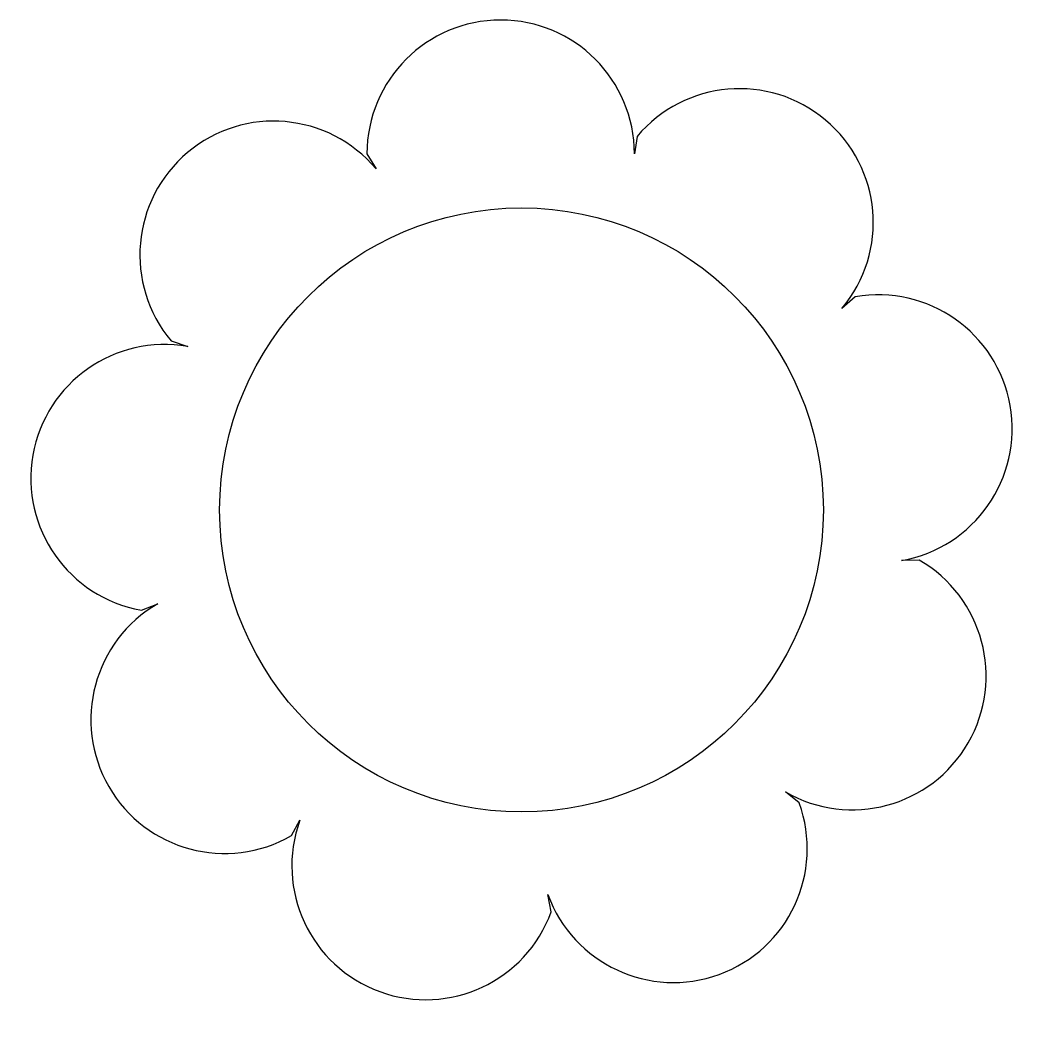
# Model space of a CAD drawing. Header units: centimetres. Extents: x -11.2 to 11.2, y -11.3 to 10.9.
import ezdxf

# ---------------------------------------------------------------- set-up
doc = ezdxf.new("R2010")
doc.units = ezdxf.units.CM
doc.header["$MEASUREMENT"] = 0
doc.layers.add('Camada 1', color=7, linetype='Continuous')

msp = doc.modelspace()

# ---------------------------------------------------------------- linework, layer by layer
at = {"layer": 'Camada 1'}
for points, knots in [([(2.57864, 8.32558), (3.63758, 9.58733), (5.51938, 9.75174), (6.78168, 8.69293), (6.78168, 8.69293), (8.0435, 7.63388), (8.20821, 5.75211), (7.14932, 4.49), (7.14932, 4.49), (7.14932, 4.49), (7.4447, 4.74842), (7.4447, 4.74842), (7.4447, 4.74842), (9.06652, 5.03443), (10.61385, 3.95067), (10.90016, 2.32833), (10.90016, 2.32833), (11.18644, 0.70572), (10.10268, -0.84138), (8.48031, -1.12763), (8.48031, -1.12763), (8.48031, -1.12763), (8.87248, -1.11953), (8.87248, -1.11953), (8.87248, -1.11953), (10.29927, -1.9431), (10.78767, -3.76788), (9.96436, -5.19464), (9.96436, -5.19464), (9.14053, -6.62146), (7.31599, -7.11012), (5.88901, -6.28655), (5.88901, -6.28655), (5.88901, -6.28655), (6.19479, -6.53256), (6.19479, -6.53256), (6.19479, -6.53256), (6.75796, -8.08043), (5.95971, -9.79244), (4.41139, -10.35587), (4.41139, -10.35587), (2.86347, -10.91954), (1.15149, -10.12103), (0.588, -8.5729), (0.588, -8.5729), (0.588, -8.5729), (0.66401, -8.95771), (0.66401, -8.95771), (0.66401, -8.95771), (0.10037, -10.50558), (-1.61167, -11.30382), (-3.15977, -10.74042), (-3.15977, -10.74042), (-4.70787, -10.17702), (-5.50615, -8.46498), (-4.94272, -6.91682), (-4.94272, -6.91682), (-4.94272, -6.91682), (-5.13171, -7.26033), (-5.13171, -7.26033), (-5.13171, -7.26033), (-6.55848, -8.08393), (-8.38299, -7.59498), (-9.20682, -6.16824), (-9.20682, -6.16824), (-10.03071, -4.74145), (-9.54176, -2.91694), (-8.115, -2.09311), (-8.115, -2.09311), (-8.115, -2.09311), (-8.48031, -2.23472), (-8.48031, -2.23472), (-8.48031, -2.23472), (-10.10294, -1.94872), (-11.18644, -0.40141), (-10.90019, 1.22122), (-10.90019, 1.22122), (-10.61418, 2.84357), (-9.06681, 3.92709), (-7.44423, 3.64105), (-7.44423, 3.64105), (-7.44423, 3.64105), (-7.81536, 3.76747), (-7.81536, 3.76747), (-7.81536, 3.76747), (-8.87454, 5.02959), (-8.70989, 6.9112), (-7.44777, 7.97027), (-7.44777, 7.97027), (-6.18565, 9.02934), (-4.30388, 8.86467), (-3.2447, 7.60258), (-3.2447, 7.60258), (-3.2447, 7.60258), (-3.44761, 7.93786), (-3.44761, 7.93786), (-3.44761, 7.93786), (-3.44761, 9.58542), (-2.11205, 10.92111), (-0.46436, 10.92111), (-0.46436, 10.92111), (1.18307, 10.92111), (2.5189, 9.58541), (2.5189, 7.93785), (2.5189, 7.93785), (2.5189, 7.93785), (2.57864, 8.32558), (2.57864, 8.32558)], [0, 0, 0, 0, 0.03571429, 0.03571429, 0.03571429, 0.03571429, 0.07142857, 0.07142857, 0.07142857, 0.07142857, 0.10714286, 0.10714286, 0.10714286, 0.10714286, 0.14285714, 0.14285714, 0.14285714, 0.14285714, 0.17857143, 0.17857143, 0.17857143, 0.17857143, 0.21428571, 0.21428571, 0.21428571, 0.21428571, 0.25, 0.25, 0.25, 0.25, 0.28571429, 0.28571429, 0.28571429, 0.28571429, 0.32142857, 0.32142857, 0.32142857, 0.32142857, 0.35714286, 0.35714286, 0.35714286, 0.35714286, 0.39285714, 0.39285714, 0.39285714, 0.39285714, 0.42857143, 0.42857143, 0.42857143, 0.42857143, 0.46428571, 0.46428571, 0.46428571, 0.46428571, 0.5, 0.5, 0.5, 0.5, 0.53571429, 0.53571429, 0.53571429, 0.53571429, 0.57142857, 0.57142857, 0.57142857, 0.57142857, 0.60714286, 0.60714286, 0.60714286, 0.60714286, 0.64285714, 0.64285714, 0.64285714, 0.64285714, 0.67857143, 0.67857143, 0.67857143, 0.67857143, 0.71428571, 0.71428571, 0.71428571, 0.71428571, 0.75, 0.75, 0.75, 0.75, 0.78571429, 0.78571429, 0.78571429, 0.78571429, 0.82142857, 0.82142857, 0.82142857, 0.82142857, 0.85714286, 0.85714286, 0.85714286, 0.85714286, 0.89285714, 0.89285714, 0.89285714, 0.89285714, 0.92857143, 0.92857143, 0.92857143, 0.92857143, 1, 1, 1, 1]), ([(-0.00001, -6.73369), (3.71868, -6.73369), (6.73361, -3.71908), (6.73361, -0.0001), (6.73361, -0.0001), (6.73361, 3.71883), (3.71871, 6.73349), (-0.00001, 6.73349), (-0.00001, 6.73349), (-3.7187, 6.73349), (-6.7336, 3.71883), (-6.7336, -0.0001), (-6.7336, -0.0001), (-6.73361, -3.71905), (-3.71868, -6.73369), (-0.00001, -6.73369)], [0, 0, 0, 0, 0.2, 0.2, 0.2, 0.2, 0.4, 0.4, 0.4, 0.4, 0.6, 0.6, 0.6, 0.6, 1, 1, 1, 1])]:
    msp.add_open_spline(points, degree=3, knots=knots, dxfattribs=at)

doc.saveas('drawing.dxf')
